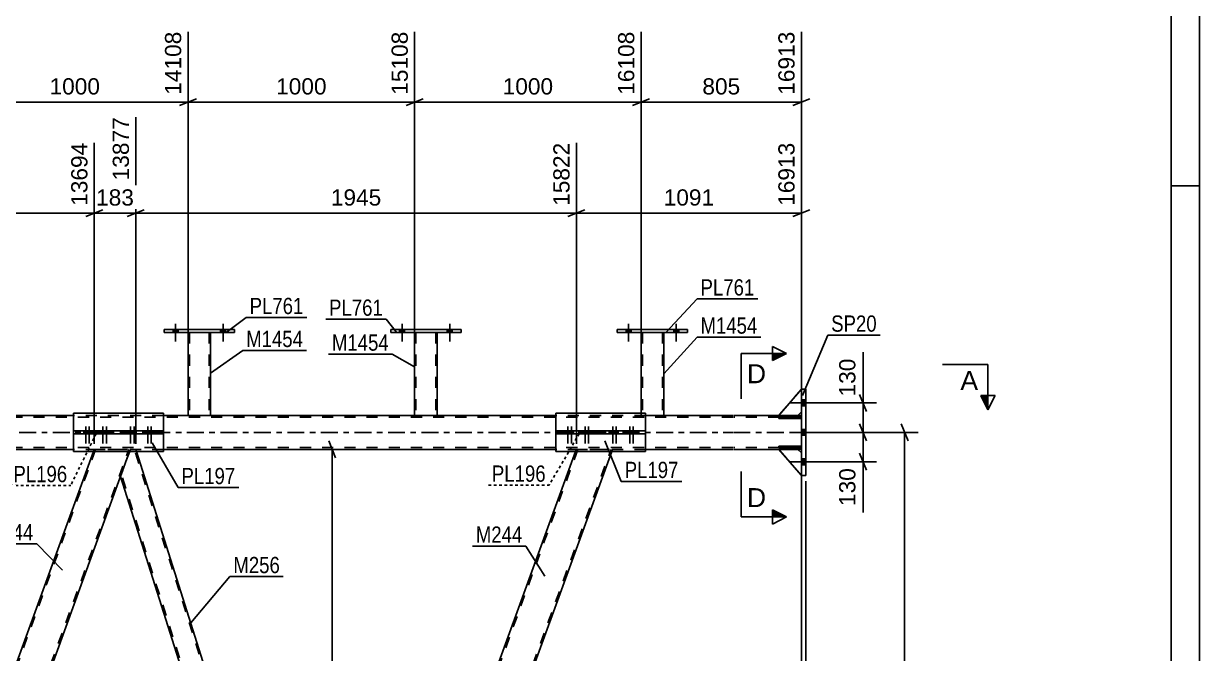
# Model space of a CAD drawing. Header units: millimetres. Extents: x -121 to 720, y -404 to 190.
# Drawn here: x 512.2 to 719.9, y -39 to 72.1 of the extents above; entities that cross this region are included whole.
import ezdxf

# ---------------------------------------------------------------- set-up
doc = ezdxf.new("R2010")
doc.units = ezdxf.units.MM
for name, pattern in [('DXK_LINE_DOT2', [3.9198, 1.9599, -1.9599]), ('DXK_LINE_DOT3', [5.9187, 2.979, -0.9799, 0.9799, -0.9799]), ('DXK_LINE_DOT4', [0.9408, 0.4704, -0.4704])]:
    doc.linetypes.add(name, pattern=pattern)
doc.styles.add('Arial', font='ARIAL.TTF', dxfattribs={"height": 0.2})
doc.styles.add('Arial Narrow', font='ARIALN.TTF', dxfattribs={"height": 0.2})

# ---------------------------------------------------------------- blocks, each defined once
blk = doc.blocks.new('Unknown-318886794-1117')
at = {"color": 5, "linetype": 'Continuous'}
for p, q in [((719.87, -403.51), (719.87, 190.49)), ((714.87, -398.51), (714.87, 185.49)), ((719.87, 43.49), (714.87, 43.49))]:
    blk.add_line(p, q, dxfattribs=at)
blk = doc.blocks.new('Part-318886794-3462 - 3431')
at = {"color": 2, "linetype": 'Continuous'}
for p, q in [((622.05, 3.4), (606.2, 3.4)), ((606.2, 3.4), (606.2, 0.24)), ((622.05, 3.4), (622.05, 0.24)), ((606.2, -3.4), (606.2, -0.24)), ((622.05, -3.4), (622.05, -0.24)), ((622.05, -3.4), (606.2, -3.4))]:
    blk.add_line(p, q, dxfattribs=at)
at = {"color": 7, "linetype": 'DXK_LINE_DOT2'}
for p, q in [((606.2, 0.24), (606.2, -0.24)), ((622.05, 0.24), (622.05, -0.24))]:
    blk.add_line(p, q, dxfattribs=at)
blk = doc.blocks.new('Part-318886794-4047 - 3431')
at = {"color": 2, "linetype": 'Continuous'}
for p, q in [((521.06, 0.24), (521.06, 0.24)), ((521.06, 0.24), (536.92, 0.24)), ((521.06, 0.24), (521.06, -0.24)), ((527.47, -0.24), (527.47, 0.24)), ((530.51, -0.24), (530.51, 0.24)), ((536.92, 0.24), (536.92, 0.24)), ((536.92, -0.24), (536.92, 0.24)), ((536.92, -0.24), (521.06, -0.24))]:
    blk.add_line(p, q, dxfattribs=at)
at = {"color": 7, "linetype": 'DXK_LINE_DOT2'}
for p, q in [((536.92, 0.24), (521.06, 0.24)), ((521.06, 0.24), (521.06, 0.24)), ((536.92, 0.24), (536.92, 0.24)), ((536.92, -0.24), (521.06, -0.24))]:
    blk.add_line(p, q, dxfattribs=at)
blk = doc.blocks.new('Part-318886794-3538 - 3431')
at = {"color": 7, "linetype": 'DXK_LINE_DOT2'}
for p, q in [((637.47, 2.68), (-23.04, 2.68)), ((536.92, 3), (521.06, 3)), ((622.05, 3), (606.2, 3)), ((649.57, 2.68), (637.57, 2.68)), ((648.97, 3), (645.57, 3)), ((649.57, 3), (649.57, -3)), ((637.47, -2.68), (-23.04, -2.68)), ((536.92, -3), (521.06, -3)), ((622.05, -3), (606.2, -3)), ((649.57, -2.68), (637.57, -2.68)), ((648.97, -3), (645.57, -3))]:
    blk.add_line(p, q, dxfattribs=at)
at = {"color": 2, "linetype": 'Continuous'}
for p, q in [((521.06, 3), (451.78, 3)), ((606.2, 3), (536.92, 3)), ((637.47, 3), (622.05, 3)), ((645.57, 3), (637.57, 3)), ((649.57, 3), (648.97, 3)), ((521.06, -3), (451.78, -3)), ((606.2, -3), (536.92, -3)), ((637.47, -3), (622.05, -3)), ((645.57, -3), (637.57, -3)), ((649.57, -3), (648.97, -3))]:
    blk.add_line(p, q, dxfattribs=at)
at = {"color": 7, "linetype": 'DXK_LINE_DOT3'}
for p, q in [((-33.04, 0), (637.47, 0)), ((637.57, 0), (659.57, 0))]:
    blk.add_line(p, q, dxfattribs=at)
blk = doc.blocks.new('Bolt-318886794-3602 - 3431')
at = {"linetype": 'Continuous'}
for points in [[(650.37, 4.68), (650.37, 5.72), (649.57, 5.72), (649.57, 4.68)], [(650.37, 4.68), (650.37, 5.72), (649.57, 5.72), (649.57, 4.68)], [(650.37, 4.68), (650.37, 5.72), (649.57, 5.72), (649.57, 4.68)], [(650.37, -0.52), (650.37, 0.52), (649.57, 0.52), (649.57, -0.52)], [(650.37, -0.52), (650.37, 0.52), (649.57, 0.52), (649.57, -0.52)], [(650.37, -5.72), (650.37, -4.68), (649.57, -4.68), (649.57, -5.72)], [(650.37, -5.72), (650.37, -4.68), (649.57, -4.68), (649.57, -5.72)], [(650.37, -5.72), (650.37, -4.68), (649.57, -4.68), (649.57, -5.72)]]:
    blk.add_hatch(color=1, dxfattribs=at).paths.add_polyline_path(points)
at = {"color": 1, "linetype": 'Continuous'}
for p, q in [((651.77, 5.2), (647.57, 5.2)), ((651.77, 5.2), (647.57, 5.2)), ((651.77, 5.2), (647.57, 5.2)), ((650.37, 5.72), (649.57, 5.72)), ((650.37, 5.72), (649.57, 5.72)), ((650.37, 5.72), (649.57, 5.72)), ((650.37, 4.68), (649.57, 4.68)), ((650.37, 4.68), (649.57, 4.68)), ((650.37, 4.68), (649.57, 4.68)), ((651.77, 0), (647.57, 0)), ((651.77, 0), (647.57, 0)), ((650.37, 0.52), (649.57, 0.52)), ((650.37, 0.52), (649.57, 0.52)), ((650.37, -0.52), (649.57, -0.52)), ((650.37, -0.52), (649.57, -0.52)), ((651.77, -5.2), (647.57, -5.2)), ((651.77, -5.2), (647.57, -5.2)), ((651.77, -5.2), (647.57, -5.2)), ((650.37, -4.68), (649.57, -4.68)), ((650.37, -4.68), (649.57, -4.68)), ((650.37, -4.68), (649.57, -4.68)), ((650.37, -5.72), (649.57, -5.72)), ((650.37, -5.72), (649.57, -5.72)), ((650.37, -5.72), (649.57, -5.72))]:
    blk.add_line(p, q, dxfattribs=at)
blk = doc.blocks.new('Part-318886794-3503 - 3431')
at = {"color": 2, "linetype": 'Continuous'}
for p, q in [((537.07, 17.64), (537.07, 18.12)), ((549.47, 18.12), (537.07, 18.12)), ((549.47, 17.64), (537.07, 17.64)), ((549.47, 17.64), (549.47, 18.12))]:
    blk.add_line(p, q, dxfattribs=at)
blk = doc.blocks.new('Part-318886794-3508 - 3431')
at = {"color": 2, "linetype": 'Continuous'}
for p, q in [((581.28, 17.64), (581.28, 3)), ((585.28, 3), (585.28, 17.64))]:
    blk.add_line(p, q, dxfattribs=at)
at = {"color": 7, "linetype": 'DXK_LINE_DOT2'}
for p, q in [((581.28, 17.64), (581.28, 17.64)), ((581.28, 17.64), (581.28, 17.64)), ((581.28, 17.64), (581.28, 17.64)), ((581.31, 17.64), (581.28, 17.64)), ((581.28, 17.64), (581.31, 17.64)), ((581.42, 17.64), (581.31, 17.64)), ((581.31, 17.64), (581.42, 17.64)), ((581.57, 17.64), (581.42, 17.64)), ((581.42, 17.64), (581.57, 17.64)), ((581.52, 17.64), (581.52, 17.64)), ((581.52, 17.64), (581.52, 3)), ((581.53, 17.64), (581.52, 17.64)), ((581.52, 17.64), (581.53, 17.64)), ((581.59, 17.64), (581.53, 17.64)), ((581.53, 17.64), (581.59, 17.64)), ((584.98, 17.64), (581.57, 17.64)), ((584.98, 17.64), (581.57, 17.64)), ((584.89, 17.64), (581.59, 17.64)), ((581.59, 17.64), (581.66, 17.64)), ((584.97, 17.64), (581.66, 17.64)), ((584.97, 17.64), (584.89, 17.64)), ((585.02, 17.64), (584.97, 17.64)), ((584.97, 17.64), (585.02, 17.64)), ((584.98, 17.64), (585.14, 17.64)), ((585.14, 17.64), (584.98, 17.64)), ((585.04, 17.64), (585.02, 17.64)), ((585.02, 17.64), (585.04, 17.64)), ((585.04, 17.64), (585.04, 17.64)), ((585.04, 17.64), (585.04, 3)), ((585.14, 17.64), (585.24, 17.64)), ((585.24, 17.64), (585.14, 17.64)), ((585.24, 17.64), (585.28, 17.64)), ((585.28, 17.64), (585.24, 17.64)), ((585.28, 17.64), (585.28, 17.64)), ((585.28, 17.64), (585.28, 17.64)), ((585.28, 17.64), (585.28, 17.64)), ((581.28, 3), (581.28, 3)), ((581.28, 3), (581.28, 3)), ((581.31, 3), (581.28, 3)), ((581.28, 3), (581.31, 3)), ((581.42, 3), (581.31, 3)), ((581.31, 3), (581.42, 3)), ((581.57, 3), (581.42, 3)), ((581.42, 3), (581.57, 3)), ((581.53, 3), (581.52, 3)), ((581.52, 3), (581.53, 3)), ((581.59, 3), (581.53, 3)), ((581.53, 3), (581.59, 3)), ((584.98, 3), (581.57, 3)), ((584.98, 3), (581.57, 3)), ((584.89, 3), (581.59, 3)), ((581.59, 3), (581.66, 3)), ((584.97, 3), (581.66, 3)), ((584.97, 3), (584.89, 3)), ((585.02, 3), (584.97, 3)), ((584.97, 3), (585.02, 3)), ((584.98, 3), (585.14, 3)), ((585.14, 3), (584.98, 3)), ((585.04, 3), (585.02, 3)), ((585.02, 3), (585.04, 3)), ((585.14, 3), (585.24, 3)), ((585.24, 3), (585.14, 3)), ((585.24, 3), (585.28, 3)), ((585.28, 3), (585.24, 3)), ((585.28, 3), (585.28, 3)), ((585.28, 3), (585.28, 3)), ((585.28, 3), (585.28, 3))]:
    blk.add_line(p, q, dxfattribs=at)
blk = doc.blocks.new('Part-318886794-3513 - 3431')
at = {"color": 2, "linetype": 'Continuous'}
for p, q in [((577.08, 17.64), (577.08, 18.12)), ((589.48, 18.12), (577.08, 18.12)), ((589.48, 17.64), (577.08, 17.64)), ((589.48, 17.64), (589.48, 18.12))]:
    blk.add_line(p, q, dxfattribs=at)
blk = doc.blocks.new('Part-318886794-3518 - 3431')
at = {"color": 2, "linetype": 'Continuous'}
for p, q in [((621.27, 17.64), (621.27, 3.4)), ((625.27, 3), (625.27, 17.64))]:
    blk.add_line(p, q, dxfattribs=at)
at = {"color": 7, "linetype": 'DXK_LINE_DOT2'}
for p, q in [((621.27, 17.64), (621.27, 17.64)), ((621.27, 17.64), (621.27, 17.64)), ((621.27, 17.64), (621.27, 17.64)), ((621.31, 17.64), (621.27, 17.64)), ((621.27, 17.64), (621.31, 17.64)), ((621.41, 17.64), (621.31, 17.64)), ((621.31, 17.64), (621.41, 17.64)), ((621.57, 17.64), (621.41, 17.64)), ((621.41, 17.64), (621.57, 17.64)), ((621.51, 17.64), (621.51, 17.64)), ((621.51, 17.64), (621.51, 3)), ((621.53, 17.64), (621.51, 17.64)), ((621.51, 17.64), (621.53, 17.64)), ((621.58, 17.64), (621.53, 17.64)), ((621.53, 17.64), (621.58, 17.64)), ((624.98, 17.64), (621.57, 17.64)), ((624.98, 17.64), (621.57, 17.64)), ((624.88, 17.64), (621.58, 17.64)), ((621.58, 17.64), (621.66, 17.64)), ((624.96, 17.64), (621.66, 17.64)), ((624.96, 17.64), (624.88, 17.64)), ((625.01, 17.64), (624.96, 17.64)), ((624.96, 17.64), (625.01, 17.64)), ((624.98, 17.64), (625.13, 17.64)), ((625.13, 17.64), (624.98, 17.64)), ((625.03, 17.64), (625.01, 17.64)), ((625.01, 17.64), (625.03, 17.64)), ((625.03, 17.64), (625.03, 17.64)), ((625.03, 17.64), (625.03, 3)), ((625.13, 17.64), (625.24, 17.64)), ((625.24, 17.64), (625.13, 17.64)), ((625.24, 17.64), (625.27, 17.64)), ((625.27, 17.64), (625.24, 17.64)), ((625.27, 17.64), (625.27, 17.64)), ((625.27, 17.64), (625.27, 17.64)), ((625.27, 17.64), (625.27, 17.64)), ((621.27, 3.4), (621.27, 3)), ((621.31, 3), (621.27, 3)), ((621.27, 3), (621.31, 3)), ((621.41, 3), (621.31, 3)), ((621.31, 3), (621.41, 3)), ((621.57, 3), (621.41, 3)), ((621.41, 3), (621.57, 3)), ((621.53, 3), (621.51, 3)), ((621.51, 3), (621.53, 3)), ((621.58, 3), (621.53, 3)), ((621.53, 3), (621.58, 3)), ((624.98, 3), (621.57, 3)), ((624.98, 3), (621.57, 3)), ((624.88, 3), (621.58, 3)), ((621.58, 3), (621.66, 3)), ((624.96, 3), (621.66, 3)), ((624.96, 3), (624.88, 3)), ((625.01, 3), (624.96, 3)), ((624.96, 3), (625.01, 3)), ((624.98, 3), (625.13, 3)), ((625.13, 3), (624.98, 3)), ((625.03, 3), (625.01, 3)), ((625.01, 3), (625.03, 3)), ((625.13, 3), (625.24, 3)), ((625.24, 3), (625.13, 3)), ((625.24, 3), (625.27, 3)), ((625.27, 3), (625.24, 3)), ((625.27, 3), (625.27, 3)), ((625.27, 3), (625.27, 3)), ((625.27, 3), (625.27, 3))]:
    blk.add_line(p, q, dxfattribs=at)
blk = doc.blocks.new('Part-318886794-3523 - 3431')
at = {"color": 2, "linetype": 'Continuous'}
for p, q in [((617.07, 17.64), (617.07, 18.12)), ((629.47, 18.12), (617.07, 18.12)), ((629.47, 17.64), (617.07, 17.64)), ((629.47, 17.64), (629.47, 18.12))]:
    blk.add_line(p, q, dxfattribs=at)
blk = doc.blocks.new('Bolt-318886794-3660 - 3431')
at = {"linetype": 'Continuous'}
for points in [[(618.63, 17.64), (619.51, 17.64), (619.51, 18.12), (618.63, 18.12)], [(627.03, 17.64), (627.91, 17.64), (627.91, 18.12), (627.03, 18.12)]]:
    blk.add_hatch(color=1, dxfattribs=at).paths.add_polyline_path(points)
at = {"color": 1, "linetype": 'Continuous'}
for p, q in [((619.07, 19.12), (619.07, 16)), ((627.47, 19.12), (627.47, 16)), ((618.63, 18.12), (618.63, 17.64)), ((619.51, 18.12), (619.51, 17.64)), ((627.03, 18.12), (627.03, 17.64)), ((627.91, 18.12), (627.91, 17.64))]:
    blk.add_line(p, q, dxfattribs=at)
blk = doc.blocks.new('Part-318886794-4095 - 3431')
at = {"color": 2, "linetype": 'Continuous'}
for p, q in [((645.57, 2.76), (649.57, 2.76)), ((645.57, 2.44), (645.57, 2.76)), ((649.57, 2.44), (645.57, 2.44)), ((649.57, 2.76), (649.57, 2.44))]:
    blk.add_line(p, q, dxfattribs=at)
at = {"color": 7, "linetype": 'DXK_LINE_DOT2'}
blk.add_line((648.97, 2.44), (648.97, 2.76), dxfattribs=at)
blk = doc.blocks.new('Bolt-318886794-4037 - 3431')
at = {"linetype": 'Continuous'}
for points in [[(523.59, 0.24), (522.87, 0.24), (522.87, -0.24), (523.59, -0.24)], [(524.19, 0.24), (523.47, 0.24), (523.47, -0.24), (524.19, -0.24)], [(526.6, 0.24), (525.88, 0.24), (525.88, -0.24), (526.6, -0.24)], [(527.21, 0.24), (526.49, 0.24), (526.49, -0.24), (527.21, -0.24)]]:
    blk.add_hatch(color=1, dxfattribs=at).paths.add_polyline_path(points)
at = {"color": 1, "linetype": 'Continuous'}
for p, q in [((522.87, 0.24), (522.87, -0.24)), ((523.23, 1.04), (523.23, -1.96)), ((523.47, 0.24), (523.47, -0.24)), ((523.59, 0.24), (523.59, -0.24)), ((523.83, 1.04), (523.83, -1.96)), ((524.19, 0.24), (524.19, -0.24)), ((525.88, 0.24), (525.88, -0.24)), ((526.24, 1.04), (526.24, -1.96)), ((526.49, 0.24), (526.49, -0.24)), ((526.6, 0.24), (526.6, -0.24)), ((526.85, 1.04), (526.85, -1.96)), ((527.21, 0.24), (527.21, -0.24))]:
    blk.add_line(p, q, dxfattribs=at)
blk = doc.blocks.new('Bolt-318886794-3716 - 3431')
at = {"linetype": 'Continuous'}
for points in [[(578.64, 17.64), (579.52, 17.64), (579.52, 18.12), (578.64, 18.12)], [(587.04, 17.64), (587.92, 17.64), (587.92, 18.12), (587.04, 18.12)]]:
    blk.add_hatch(color=1, dxfattribs=at).paths.add_polyline_path(points)
at = {"color": 1, "linetype": 'Continuous'}
for p, q in [((579.08, 19.12), (579.08, 16)), ((587.48, 19.12), (587.48, 16)), ((578.64, 18.12), (578.64, 17.64)), ((579.52, 18.12), (579.52, 17.64)), ((587.04, 18.12), (587.04, 17.64)), ((587.92, 18.12), (587.92, 17.64))]:
    blk.add_line(p, q, dxfattribs=at)
blk = doc.blocks.new('Bolt-318886794-3717 - 3431')
at = {"linetype": 'Continuous'}
for points in [[(578.64, 17.64), (579.52, 17.64), (579.52, 18.12), (578.64, 18.12)], [(587.04, 17.64), (587.92, 17.64), (587.92, 18.12), (587.04, 18.12)]]:
    blk.add_hatch(color=1, dxfattribs=at).paths.add_polyline_path(points)
at = {"color": 1, "linetype": 'Continuous'}
for p, q in [((579.08, 19.12), (579.08, 16)), ((587.48, 19.12), (587.48, 16)), ((578.64, 18.12), (578.64, 17.64)), ((579.52, 18.12), (579.52, 17.64)), ((587.04, 18.12), (587.04, 17.64)), ((587.92, 18.12), (587.92, 17.64))]:
    blk.add_line(p, q, dxfattribs=at)
blk = doc.blocks.new('Bolt-318886794-3718 - 3431')
at = {"linetype": 'Continuous'}
for points in [[(538.63, 17.64), (539.51, 17.64), (539.51, 18.12), (538.63, 18.12)], [(547.03, 17.64), (547.91, 17.64), (547.91, 18.12), (547.03, 18.12)]]:
    blk.add_hatch(color=1, dxfattribs=at).paths.add_polyline_path(points)
at = {"color": 1, "linetype": 'Continuous'}
for p, q in [((539.07, 19.12), (539.07, 16)), ((547.47, 19.12), (547.47, 16)), ((538.63, 18.12), (538.63, 17.64)), ((539.51, 18.12), (539.51, 17.64)), ((547.03, 18.12), (547.03, 17.64)), ((547.91, 18.12), (547.91, 17.64))]:
    blk.add_line(p, q, dxfattribs=at)
blk = doc.blocks.new('Bolt-318886794-3719 - 3431')
at = {"linetype": 'Continuous'}
for points in [[(538.63, 17.64), (539.51, 17.64), (539.51, 18.12), (538.63, 18.12)], [(547.03, 17.64), (547.91, 17.64), (547.91, 18.12), (547.03, 18.12)]]:
    blk.add_hatch(color=1, dxfattribs=at).paths.add_polyline_path(points)
at = {"color": 1, "linetype": 'Continuous'}
for p, q in [((539.07, 19.12), (539.07, 16)), ((547.47, 19.12), (547.47, 16)), ((538.63, 18.12), (538.63, 17.64)), ((539.51, 18.12), (539.51, 17.64)), ((547.03, 18.12), (547.03, 17.64)), ((547.91, 18.12), (547.91, 17.64))]:
    blk.add_line(p, q, dxfattribs=at)
blk = doc.blocks.new('Part-318886794-3734 - 3431')
at = {"color": 2, "linetype": 'Continuous'}
for p, q in [((541.27, 17.64), (541.27, 3)), ((545.27, 3), (545.27, 17.64))]:
    blk.add_line(p, q, dxfattribs=at)
at = {"color": 7, "linetype": 'DXK_LINE_DOT2'}
for p, q in [((541.27, 17.64), (541.27, 17.64)), ((541.27, 17.64), (541.27, 17.64)), ((541.27, 17.64), (541.27, 17.64)), ((541.31, 17.64), (541.27, 17.64)), ((541.27, 17.64), (541.31, 17.64)), ((541.41, 17.64), (541.31, 17.64)), ((541.31, 17.64), (541.41, 17.64)), ((541.53, 17.64), (541.41, 17.64)), ((541.41, 17.64), (541.57, 17.64)), ((541.51, 17.64), (541.51, 17.64)), ((541.51, 17.64), (541.51, 3)), ((541.53, 17.64), (541.51, 17.64)), ((541.51, 17.64), (541.53, 17.64)), ((544.98, 17.64), (541.53, 17.64)), ((541.58, 17.64), (541.53, 17.64)), ((541.53, 17.64), (541.58, 17.64)), ((544.98, 17.64), (541.57, 17.64)), ((544.88, 17.64), (541.58, 17.64)), ((541.58, 17.64), (541.66, 17.64)), ((544.96, 17.64), (541.66, 17.64)), ((544.96, 17.64), (544.88, 17.64)), ((545.01, 17.64), (544.96, 17.64)), ((544.96, 17.64), (545.01, 17.64)), ((544.98, 17.64), (545.13, 17.64)), ((545.13, 17.64), (544.98, 17.64)), ((545.03, 17.64), (545.01, 17.64)), ((545.01, 17.64), (545.03, 17.64)), ((545.03, 17.64), (545.03, 17.64)), ((545.03, 17.64), (545.03, 3)), ((545.13, 17.64), (545.23, 17.64)), ((545.23, 17.64), (545.13, 17.64)), ((545.23, 17.64), (545.27, 17.64)), ((545.27, 17.64), (545.23, 17.64)), ((545.27, 17.64), (545.27, 17.64)), ((545.27, 17.64), (545.27, 17.64)), ((545.27, 17.64), (545.27, 17.64)), ((541.27, 3), (541.27, 3)), ((541.27, 3), (541.27, 3)), ((541.31, 3), (541.27, 3)), ((541.27, 3), (541.31, 3)), ((541.41, 3), (541.31, 3)), ((541.31, 3), (541.41, 3)), ((541.57, 3), (541.41, 3)), ((541.41, 3), (541.57, 3)), ((541.53, 3), (541.51, 3)), ((541.51, 3), (541.53, 3)), ((541.58, 3), (541.53, 3)), ((541.53, 3), (541.58, 3)), ((544.98, 3), (541.57, 3)), ((544.98, 3), (541.57, 3)), ((544.88, 3), (541.58, 3)), ((541.58, 3), (541.66, 3)), ((544.96, 3), (541.66, 3)), ((544.96, 3), (544.88, 3)), ((545.01, 3), (544.96, 3)), ((544.96, 3), (545.01, 3)), ((544.98, 3), (545.13, 3)), ((545.13, 3), (544.98, 3)), ((545.03, 3), (545.01, 3)), ((545.01, 3), (545.03, 3)), ((545.13, 3), (545.23, 3)), ((545.23, 3), (545.13, 3)), ((545.23, 3), (545.27, 3)), ((545.27, 3), (545.23, 3)), ((545.27, 3), (545.27, 3)), ((545.27, 3), (545.27, 3)), ((545.27, 3), (545.27, 3))]:
    blk.add_line(p, q, dxfattribs=at)
blk = doc.blocks.new('Part-318886794-3811 - 3431')
at = {"color": 2, "linetype": 'Continuous'}
for p, q in [((524.56, -3.4), (481.54, -121.6)), ((530.95, -3.4), (487.92, -121.6))]:
    blk.add_line(p, q, dxfattribs=at)
at = {"color": 7, "linetype": 'DXK_LINE_DOT2'}
for p, q in [((524.96, -3), (481.65, -122)), ((487.52, -122), (530.84, -3)), ((524.56, -3.4), (524.71, -3)), ((524.71, -3), (531.09, -3)), ((531.09, -3), (530.95, -3.4))]:
    blk.add_line(p, q, dxfattribs=at)
blk = doc.blocks.new('Part-318886794-3816 - 3431')
at = {"color": 2, "linetype": 'Continuous'}
for p, q in [((609.69, -3.4), (566.67, -121.6)), ((616.08, -3.4), (573.06, -121.6))]:
    blk.add_line(p, q, dxfattribs=at)
at = {"color": 7, "linetype": 'DXK_LINE_DOT2'}
for p, q in [((610.1, -3), (566.78, -122)), ((572.66, -122), (615.97, -3)), ((609.69, -3.4), (609.84, -3)), ((609.84, -3), (616.22, -3)), ((616.22, -3), (616.08, -3.4))]:
    blk.add_line(p, q, dxfattribs=at)
blk = doc.blocks.new('Part-318886794-3821 - 3431')
at = {"color": 7, "linetype": 'DXK_LINE_DOT2'}
for p, q in [((531.09, -3), (529.36, -7.77)), ((532.04, -3), (531.09, -3)), ((568.13, -117.6), (531.79, -3)), ((532.17, -3.4), (532.04, -3)), ((565.83, -122), (529.49, -7.4))]:
    blk.add_line(p, q, dxfattribs=at)
at = {"color": 2, "linetype": 'Continuous'}
for p, q in [((568.26, -117.23), (532.17, -3.4)), ((565.45, -121.6), (529.36, -7.77))]:
    blk.add_line(p, q, dxfattribs=at)
blk = doc.blocks.new('Part-318886794-3831 - 3431')
at = {"color": 2, "linetype": 'Continuous'}
for p, q in [((649.57, -7.6), (649.57, 7.6)), ((650.37, 7.6), (649.57, 7.6)), ((650.37, -7.6), (650.37, 7.6)), ((650.37, -7.6), (649.57, -7.6))]:
    blk.add_line(p, q, dxfattribs=at)
blk = doc.blocks.new('Bolt-318886794-3870 - 3431')
at = {"linetype": 'Continuous'}
for points in [[(618.63, 17.64), (619.51, 17.64), (619.51, 18.12), (618.63, 18.12)], [(627.03, 17.64), (627.91, 17.64), (627.91, 18.12), (627.03, 18.12)]]:
    blk.add_hatch(color=1, dxfattribs=at).paths.add_polyline_path(points)
at = {"color": 1, "linetype": 'Continuous'}
for p, q in [((619.07, 19.12), (619.07, 16)), ((627.47, 19.12), (627.47, 16)), ((618.63, 18.12), (618.63, 17.64)), ((619.51, 18.12), (619.51, 17.64)), ((627.03, 18.12), (627.03, 17.64)), ((627.91, 18.12), (627.91, 17.64))]:
    blk.add_line(p, q, dxfattribs=at)
blk = doc.blocks.new('Part-318886794-4147 - 3431')
at = {"color": 2, "linetype": 'Continuous'}
for p, q in [((649.57, 7.6), (645.57, 3)), ((645.57, 3), (648.97, 3)), ((648.97, 3), (649.57, 3.6))]:
    blk.add_line(p, q, dxfattribs=at)
at = {"color": 7, "linetype": 'DXK_LINE_DOT2'}
blk.add_line((649.57, 7.6), (649.57, 3.6), dxfattribs=at)
blk = doc.blocks.new('Bolt-318886794-3947 - 3431')
at = {"linetype": 'Continuous'}
for points in [[(608.72, 0.24), (608, 0.24), (608, -0.24), (608.72, -0.24)], [(609.32, 0.24), (608.6, 0.24), (608.6, -0.24), (609.32, -0.24)], [(611.74, 0.24), (611.02, 0.24), (611.02, -0.24), (611.74, -0.24)], [(612.34, 0.24), (611.62, 0.24), (611.62, -0.24), (612.34, -0.24)]]:
    blk.add_hatch(color=1, dxfattribs=at).paths.add_polyline_path(points)
at = {"color": 1, "linetype": 'Continuous'}
for p, q in [((608, 0.24), (608, -0.24)), ((608.36, 1.04), (608.36, -1.96)), ((608.6, 0.24), (608.6, -0.24)), ((608.72, 0.24), (608.72, -0.24)), ((608.96, 1.04), (608.96, -1.96)), ((609.32, 0.24), (609.32, -0.24)), ((611.02, 0.24), (611.02, -0.24)), ((611.38, 1.04), (611.38, -1.96)), ((611.62, 0.24), (611.62, -0.24)), ((611.74, 0.24), (611.74, -0.24)), ((611.98, 1.04), (611.98, -1.96)), ((612.34, 0.24), (612.34, -0.24))]:
    blk.add_line(p, q, dxfattribs=at)
blk = doc.blocks.new('Bolt-318886794-3948 - 3431')
at = {"linetype": 'Continuous'}
for points in [[(616.63, 0.24), (615.91, 0.24), (615.91, -0.24), (616.63, -0.24)], [(617.23, 0.24), (616.51, 0.24), (616.51, -0.24), (617.23, -0.24)], [(619.65, 0.24), (618.93, 0.24), (618.93, -0.24), (619.65, -0.24)], [(620.25, 0.24), (619.53, 0.24), (619.53, -0.24), (620.25, -0.24)]]:
    blk.add_hatch(color=1, dxfattribs=at).paths.add_polyline_path(points)
at = {"color": 1, "linetype": 'Continuous'}
for p, q in [((615.91, 0.24), (615.91, -0.24)), ((616.27, 1.04), (616.27, -1.96)), ((616.51, 0.24), (616.51, -0.24)), ((616.63, 0.24), (616.63, -0.24)), ((616.87, 1.04), (616.87, -1.96)), ((617.23, 0.24), (617.23, -0.24)), ((618.93, 0.24), (618.93, -0.24)), ((619.29, 1.04), (619.29, -1.96)), ((619.53, 0.24), (619.53, -0.24)), ((619.65, 0.24), (619.65, -0.24)), ((619.89, 1.04), (619.89, -1.96)), ((620.25, 0.24), (620.25, -0.24))]:
    blk.add_line(p, q, dxfattribs=at)
blk = doc.blocks.new('Bolt-318886794-4036 - 3431')
at = {"linetype": 'Continuous'}
for points in [[(531.5, 0.24), (530.78, 0.24), (530.78, -0.24), (531.5, -0.24)], [(532.1, 0.24), (531.38, 0.24), (531.38, -0.24), (532.1, -0.24)], [(534.51, 0.24), (533.79, 0.24), (533.79, -0.24), (534.51, -0.24)], [(535.11, 0.24), (534.39, 0.24), (534.39, -0.24), (535.11, -0.24)]]:
    blk.add_hatch(color=1, dxfattribs=at).paths.add_polyline_path(points)
at = {"color": 1, "linetype": 'Continuous'}
for p, q in [((530.78, 0.24), (530.78, -0.24)), ((531.14, 1.04), (531.14, -1.96)), ((531.38, 0.24), (531.38, -0.24)), ((531.5, 0.24), (531.5, -0.24)), ((531.74, 1.04), (531.74, -1.96)), ((532.1, 0.24), (532.1, -0.24)), ((533.79, 0.24), (533.79, -0.24)), ((534.15, 1.04), (534.15, -1.96)), ((534.39, 0.24), (534.39, -0.24)), ((534.51, 0.24), (534.51, -0.24)), ((534.75, 1.04), (534.75, -1.96)), ((535.11, 0.24), (535.11, -0.24))]:
    blk.add_line(p, q, dxfattribs=at)
blk = doc.blocks.new('Part-318886794-4042 - 3431')
at = {"color": 2, "linetype": 'Continuous'}
for p, q in [((536.92, 3.4), (521.06, 3.4)), ((521.06, 3.4), (521.06, 0.24)), ((536.92, 3.4), (536.92, 0.24)), ((521.06, -3.4), (521.06, -0.24)), ((536.92, -3.4), (536.92, -0.24)), ((536.92, -3.4), (521.06, -3.4))]:
    blk.add_line(p, q, dxfattribs=at)
at = {"color": 7, "linetype": 'DXK_LINE_DOT2'}
for p, q in [((521.06, 0.24), (521.06, -0.24)), ((536.92, 0.24), (536.92, -0.24))]:
    blk.add_line(p, q, dxfattribs=at)
blk = doc.blocks.new('Part-318886794-4062 - 3431')
at = {"color": 2, "linetype": 'Continuous'}
for p, q in [((606.2, 0.24), (606.2, 0.24)), ((606.2, 0.24), (622.05, 0.24)), ((606.2, 0.24), (606.2, -0.24)), ((612.61, -0.24), (612.61, 0.24)), ((615.64, -0.24), (615.64, 0.24)), ((622.05, 0.24), (622.05, 0.24)), ((622.05, -0.24), (622.05, 0.24)), ((622.05, -0.24), (606.2, -0.24))]:
    blk.add_line(p, q, dxfattribs=at)
at = {"color": 7, "linetype": 'DXK_LINE_DOT2'}
for p, q in [((622.05, 0.24), (606.2, 0.24)), ((606.2, 0.24), (606.2, 0.24)), ((622.05, 0.24), (622.05, 0.24)), ((622.05, -0.24), (606.2, -0.24))]:
    blk.add_line(p, q, dxfattribs=at)
blk = doc.blocks.new('Part-318886794-4092 - 3431')
at = {"color": 7, "linetype": 'DXK_LINE_DOT2'}
for p, q in [((649.57, -2.44), (645.57, -2.44)), ((645.57, -2.44), (645.57, -2.76)), ((645.57, -2.76), (649.57, -2.76)), ((648.97, -2.76), (648.97, -2.44)), ((649.57, -2.76), (649.57, -2.44))]:
    blk.add_line(p, q, dxfattribs=at)
blk = doc.blocks.new('Part-318886794-4093 - 3431')
at = {"color": 7, "linetype": 'DXK_LINE_DOT2'}
for p, q in [((649.57, 2.76), (645.57, 2.76)), ((645.57, 2.76), (645.57, 2.44)), ((645.57, 2.44), (649.57, 2.44)), ((648.97, 2.76), (648.97, 2.44)), ((649.57, 2.44), (649.57, 2.76))]:
    blk.add_line(p, q, dxfattribs=at)
blk = doc.blocks.new('Part-318886794-4094 - 3431')
at = {"color": 2, "linetype": 'Continuous'}
for p, q in [((645.57, -2.44), (649.57, -2.44)), ((645.57, -2.76), (645.57, -2.44)), ((649.57, -2.76), (645.57, -2.76)), ((649.57, -2.44), (649.57, -2.76))]:
    blk.add_line(p, q, dxfattribs=at)
at = {"color": 7, "linetype": 'DXK_LINE_DOT2'}
blk.add_line((648.97, -2.76), (648.97, -2.44), dxfattribs=at)
blk = doc.blocks.new('Part-318886794-4144 - 3431')
at = {"color": 7, "linetype": 'DXK_LINE_DOT2'}
for p, q in [((645.57, -3), (648.97, -3)), ((649.57, -7.6), (645.57, -3)), ((648.97, -3), (649.57, -3.6)), ((649.57, -3.6), (649.57, -7.6))]:
    blk.add_line(p, q, dxfattribs=at)
blk = doc.blocks.new('Part-318886794-4145 - 3431')
at = {"color": 2, "linetype": 'Continuous'}
for p, q in [((645.57, -3), (648.97, -3)), ((649.57, -7.6), (645.57, -3)), ((648.97, -3), (649.57, -3.6))]:
    blk.add_line(p, q, dxfattribs=at)
at = {"color": 7, "linetype": 'DXK_LINE_DOT2'}
blk.add_line((649.57, -7.6), (649.57, -3.6), dxfattribs=at)
blk = doc.blocks.new('Part-318886794-4146 - 3431')
at = {"color": 7, "linetype": 'DXK_LINE_DOT2'}
for p, q in [((649.57, 7.6), (645.57, 3)), ((649.57, 3.6), (649.57, 7.6)), ((645.57, 3), (648.97, 3)), ((648.97, 3), (649.57, 3.6))]:
    blk.add_line(p, q, dxfattribs=at)
blk = doc.blocks.new('StraightDimension-318886794-4898 - 3431')
at = {"color": 7, "linetype": 'Continuous'}
for p, q in [((651.37, 0), (662.86, 0)), ((659.86, 1.5), (661.06, -1.5)), ((660.46, -5.2), (660.46, 0)), ((661.06, -6.7), (659.86, -3.7)), ((651.37, -5.2), (662.86, -5.2))]:
    blk.add_line(p, q, dxfattribs=at)
at = {"color": 0}
blk.add_wipeout([(659.71, -5.73), (655.51, -5.73), (655.51, -13.6), (659.71, -13.6)], dxfattribs=at)
at = {"color": 7, "linetype": 'Continuous'}
blk.add_line((660.46, -5.2), (660.46, -14.12), dxfattribs=at)
blk.add_line((660.46, -5.2), (660.46, -14.12), dxfattribs=at)
at = {"color": 3, "style": 'Arial'}
blk.add_text('130', height=2.865, rotation=90.0002, dxfattribs=at).set_placement((659.11, -13))
blk = doc.blocks.new('StraightDimension-318886794-4830 - 3431')
at = {"color": 7, "linetype": 'Continuous'}
for p, q in [((567.34, -4.5), (566.14, -1.5)), ((599.03, -3), (563.89, -3)), ((566.74, -122), (566.74, -3))]:
    blk.add_line(p, q, dxfattribs=at)
blk = doc.blocks.new('StraightDimension-318886794-4890 - 3431')
at = {"color": 7, "linetype": 'Continuous'}
for p, q in [((659.86, 6.7), (661.06, 3.7)), ((651.37, 5.2), (662.86, 5.2)), ((660.46, 0), (660.46, 5.2)), ((651.37, 0), (662.86, 0)), ((661.06, -1.5), (659.86, 1.5))]:
    blk.add_line(p, q, dxfattribs=at)
at = {"color": 0}
blk.add_wipeout([(659.71, 13.6), (655.51, 13.6), (655.51, 5.72), (659.71, 5.72)], dxfattribs=at)
at = {"color": 7, "linetype": 'Continuous'}
blk.add_line((660.46, 5.2), (660.46, 14.12), dxfattribs=at)
blk.add_line((660.46, 5.2), (660.46, 14.12), dxfattribs=at)
at = {"color": 3, "style": 'Arial'}
blk.add_text('130', height=2.865, rotation=90.0002, dxfattribs=at).set_placement((659.11, 6.33))
blk = doc.blocks.new('StraightDimension-318886794-5264 - 3431')
at = {"color": 7, "linetype": 'Continuous'}
for p, q in [((609.84, -2), (609.84, 51.08)), ((649.57, 4), (649.57, 51.08)), ((611.34, 39.26), (608.34, 38.06)), ((609.84, 38.66), (649.57, 38.66)), ((648.07, 38.06), (651.07, 39.26))]:
    blk.add_line(p, q, dxfattribs=at)
at = {"color": 0, "linetype": 'Continuous'}
blk.add_wipeout([(648.97, 51.68), (644.77, 51.68), (644.77, 39.36), (648.97, 39.36)], dxfattribs=at)
at = {"color": 0}
blk.add_wipeout([(634.75, 39.41), (634.75, 43.61), (624.66, 43.61), (624.66, 39.41)], dxfattribs=at)
at = {"color": 3, "linetype": 'Continuous', "style": 'Arial'}
blk.add_text('16913', height=2.865, rotation=90.0002, dxfattribs=at).set_placement((648.37, 39.96))
at = {"color": 3, "style": 'Arial'}
blk.add_text('1091', height=2.865, dxfattribs=at).set_placement((625.26, 40.01))
blk = doc.blocks.new('StraightDimension-318886794-5245 - 3431')
at = {"color": 7, "linetype": 'Continuous'}
for p, q in [((532.04, -2), (532.04, 55.58)), ((609.84, -2), (609.84, 51.08)), ((533.54, 39.26), (530.54, 38.06)), ((532.04, 38.66), (609.84, 38.66)), ((608.34, 38.06), (611.34, 39.26))]:
    blk.add_line(p, q, dxfattribs=at)
at = {"color": 0, "linetype": 'Continuous'}
blk.add_wipeout([(609.24, 51.68), (605.04, 51.68), (605.04, 39.36), (609.24, 39.36)], dxfattribs=at)
at = {"color": 0}
blk.add_wipeout([(575.99, 39.41), (575.99, 43.61), (565.89, 43.61), (565.89, 39.41)], dxfattribs=at)
at = {"color": 3, "linetype": 'Continuous', "style": 'Arial'}
blk.add_text('15822', height=2.865, rotation=90.0002, dxfattribs=at).set_placement((608.64, 39.96))
at = {"color": 3, "style": 'Arial'}
blk.add_text('1945', height=2.865, dxfattribs=at).set_placement((566.49, 40.01))
blk = doc.blocks.new('StraightDimension-318886794-4376 - 3431')
at = {"color": 7, "linetype": 'Continuous'}
for p, q in [((581.28, 16.33), (581.28, 70.68)), ((621.27, 16.33), (621.27, 70.68)), ((582.78, 58.86), (579.78, 57.66)), ((581.28, 58.26), (621.27, 58.26)), ((619.77, 57.66), (622.77, 58.86))]:
    blk.add_line(p, q, dxfattribs=at)
at = {"color": 0, "linetype": 'Continuous'}
blk.add_wipeout([(620.67, 71.28), (616.47, 71.28), (616.47, 58.96), (620.67, 58.96)], dxfattribs=at)
at = {"color": 0}
blk.add_wipeout([(606.32, 59.01), (606.32, 63.21), (596.23, 63.21), (596.23, 59.01)], dxfattribs=at)
at = {"color": 3, "linetype": 'Continuous', "style": 'Arial'}
blk.add_text('16108', height=2.865, rotation=90.0002, dxfattribs=at).set_placement((620.07, 59.56))
at = {"color": 3, "style": 'Arial'}
blk.add_text('1000', height=2.865, dxfattribs=at).set_placement((596.83, 59.61))
blk = doc.blocks.new('StraightDimension-318886794-5226 - 3431')
at = {"color": 7, "linetype": 'Continuous'}
for p, q in [((532.04, -2), (532.04, 55.58)), ((524.71, -2), (524.71, 51.08)), ((523.21, 38.06), (526.21, 39.26)), ((524.71, 38.66), (532.04, 38.66)), ((533.54, 39.26), (530.54, 38.06))]:
    blk.add_line(p, q, dxfattribs=at)
at = {"color": 0}
blk.add_wipeout([(532.31, 39.41), (532.31, 43.61), (524.44, 43.61), (524.44, 39.41)], dxfattribs=at)
at = {"color": 0, "linetype": 'Continuous'}
blk.add_wipeout([(531.44, 56.18), (527.24, 56.18), (527.24, 43.86), (531.44, 43.86)], dxfattribs=at)
at = {"color": 3, "linetype": 'Continuous', "style": 'Arial'}
blk.add_text('13877', height=2.865, rotation=90.0002, dxfattribs=at).set_placement((530.84, 44.46))
at = {"color": 3, "style": 'Arial'}
blk.add_text('183', height=2.865, dxfattribs=at).set_placement((525.04, 40.01))
blk = doc.blocks.new('StraightDimension-318886794-4356 - 3431')
at = {"color": 7, "linetype": 'Continuous'}
for p, q in [((501.27, 15.44), (501.27, 70.68)), ((541.27, 16.33), (541.27, 70.68)), ((502.77, 58.86), (499.77, 57.66)), ((501.27, 58.26), (541.27, 58.26)), ((539.77, 57.66), (542.77, 58.86))]:
    blk.add_line(p, q, dxfattribs=at)
at = {"color": 0, "linetype": 'Continuous'}
blk.add_wipeout([(540.67, 71.28), (536.47, 71.28), (536.47, 58.96), (540.67, 58.96)], dxfattribs=at)
at = {"color": 0}
blk.add_wipeout([(526.32, 59.01), (526.32, 63.21), (516.22, 63.21), (516.22, 59.01)], dxfattribs=at)
at = {"color": 3, "linetype": 'Continuous', "style": 'Arial'}
blk.add_text('14108', height=2.865, rotation=90.0002, dxfattribs=at).set_placement((540.07, 59.56))
at = {"color": 3, "style": 'Arial'}
blk.add_text('1000', height=2.865, dxfattribs=at).set_placement((516.82, 59.61))
blk = doc.blocks.new('StraightDimension-318886794-4366 - 3431')
at = {"color": 7, "linetype": 'Continuous'}
for p, q in [((541.27, 16.33), (541.27, 70.68)), ((581.28, 16.33), (581.28, 70.68)), ((542.77, 58.86), (539.77, 57.66)), ((541.27, 58.26), (581.28, 58.26)), ((579.78, 57.66), (582.78, 58.86))]:
    blk.add_line(p, q, dxfattribs=at)
at = {"color": 0, "linetype": 'Continuous'}
blk.add_wipeout([(580.68, 71.28), (576.48, 71.28), (576.48, 58.96), (580.68, 58.96)], dxfattribs=at)
at = {"color": 0}
blk.add_wipeout([(566.32, 59.01), (566.32, 63.21), (556.23, 63.21), (556.23, 59.01)], dxfattribs=at)
at = {"color": 3, "linetype": 'Continuous', "style": 'Arial'}
blk.add_text('15108', height=2.865, rotation=90.0002, dxfattribs=at).set_placement((580.08, 59.56))
at = {"color": 3, "style": 'Arial'}
blk.add_text('1000', height=2.865, dxfattribs=at).set_placement((556.83, 59.61))
blk = doc.blocks.new('StraightDimension-318886794-4386 - 3431')
at = {"color": 7, "linetype": 'Continuous'}
for p, q in [((621.27, 16.33), (621.27, 70.68)), ((649.57, 4), (649.57, 70.68)), ((622.77, 58.86), (619.77, 57.66)), ((621.27, 58.26), (649.57, 58.26)), ((648.07, 57.66), (651.07, 58.86))]:
    blk.add_line(p, q, dxfattribs=at)
at = {"color": 0, "linetype": 'Continuous'}
blk.add_wipeout([(648.97, 71.28), (644.77, 71.28), (644.77, 58.96), (648.97, 58.96)], dxfattribs=at)
at = {"color": 0}
blk.add_wipeout([(639.36, 59.01), (639.36, 63.21), (631.49, 63.21), (631.49, 59.01)], dxfattribs=at)
at = {"color": 3, "linetype": 'Continuous', "style": 'Arial'}
blk.add_text('16913', height=2.865, rotation=90.0002, dxfattribs=at).set_placement((648.37, 59.56))
at = {"color": 3, "style": 'Arial'}
blk.add_text('805', height=2.865, dxfattribs=at).set_placement((632.09, 59.61))
blk = doc.blocks.new('StraightDimension-318886794-4722 - 3431')
at = {"color": 7, "linetype": 'Continuous'}
blk.add_line((649.57, -4), (649.57, -69.06), dxfattribs=at)
blk = doc.blocks.new('StraightDimension-318886794-5207 - 3431')
at = {"color": 7, "linetype": 'Continuous'}
for p, q in [((446.91, -2), (446.91, 55.58)), ((524.71, -2), (524.71, 51.08)), ((448.41, 39.26), (445.41, 38.06)), ((446.91, 38.66), (524.71, 38.66)), ((523.21, 38.06), (526.21, 39.26))]:
    blk.add_line(p, q, dxfattribs=at)
at = {"color": 0, "linetype": 'Continuous'}
blk.add_wipeout([(524.11, 51.68), (519.91, 51.68), (519.91, 39.36), (524.11, 39.36)], dxfattribs=at)
at = {"color": 0}
blk.add_wipeout([(490.85, 39.41), (490.85, 43.61), (480.76, 43.61), (480.76, 39.41)], dxfattribs=at)
at = {"color": 3, "linetype": 'Continuous', "style": 'Arial'}
blk.add_text('13694', height=2.865, rotation=90.0002, dxfattribs=at).set_placement((523.51, 39.96))
at = {"color": 3, "style": 'Arial'}
blk.add_text('1945', height=2.865, dxfattribs=at).set_placement((481.36, 40.01))
blk = doc.blocks.new('StraightDimension-318886794-5277 - 3431')
at = {"color": 7, "linetype": 'Continuous'}
blk.add_line((650.37, -8.6), (650.37, -160.92), dxfattribs=at)
blk = doc.blocks.new('StraightDimension-318886794-5321 - 3431')
at = {"color": 7, "linetype": 'Continuous'}
for p, q in [((651.37, 0), (670.21, 0)), ((668.41, -1.5), (667.21, 1.5)), ((667.81, -125), (667.81, 0))]:
    blk.add_line(p, q, dxfattribs=at)
blk = doc.blocks.new('Mark-318886794-3458 - 3431')
at = {"color": 0}
blk.add_wipeout([(627.88, -8.06), (627.88, -5.06), (618.38, -5.06), (618.38, -8.06)], dxfattribs=at)
blk.add_wipeout([(627.88, -8.06), (627.88, -5.06), (618.38, -5.06), (618.38, -8.06)], dxfattribs=at)
at = {"color": 30, "linetype": 'Continuous'}
for p, q in [((614.87, -1.5), (617.78, -8.66)), ((617.78, -8.66), (628.48, -8.66))]:
    blk.add_line(p, q, dxfattribs=at)
at = {"color": 3, "style": 'Arial Narrow'}
blk.add_text('PL197', height=2.863, dxfattribs=at).set_placement((618.38, -8.06))
blk = doc.blocks.new('Mark-318886794-3499 - 3431')
at = {"color": 0}
blk.add_wipeout([(561.65, 20.87), (561.65, 23.87), (552.15, 23.87), (552.15, 20.87)], dxfattribs=at)
blk.add_wipeout([(561.65, 20.87), (561.65, 23.87), (552.15, 23.87), (552.15, 20.87)], dxfattribs=at)
at = {"color": 30, "linetype": 'Continuous'}
for p, q in [((548.01, 17.64), (551.55, 20.27)), ((551.55, 20.27), (562.25, 20.27))]:
    blk.add_line(p, q, dxfattribs=at)
at = {"color": 3, "style": 'Arial Narrow'}
blk.add_text('PL761', height=2.863, dxfattribs=at).set_placement((552.15, 20.87))
blk = doc.blocks.new('Mark-318886794-3504 - 3431')
at = {"color": 0}
blk.add_wipeout([(576.73, 14.41), (576.73, 17.41), (566.68, 17.41), (566.68, 14.41)], dxfattribs=at)
blk.add_wipeout([(576.73, 14.41), (576.73, 17.41), (566.68, 17.41), (566.68, 14.41)], dxfattribs=at)
at = {"color": 30, "linetype": 'Continuous'}
for p in [(566.08, 13.81), (581.28, 11.56)]:
    blk.add_line(p, (577.33, 13.81), dxfattribs=at)
at = {"color": 3, "style": 'Arial Narrow'}
blk.add_text('M1454', height=2.863, dxfattribs=at).set_placement((566.68, 14.41))
blk = doc.blocks.new('Mark-318886794-3509 - 3431')
at = {"color": 0}
blk.add_wipeout([(575.68, 20.57), (575.68, 23.57), (566.18, 23.57), (566.18, 20.57)], dxfattribs=at)
blk.add_wipeout([(575.68, 20.57), (575.68, 23.57), (566.18, 23.57), (566.18, 20.57)], dxfattribs=at)
at = {"color": 30, "linetype": 'Continuous'}
for p in [(565.58, 19.97), (578.01, 17.71)]:
    blk.add_line(p, (576.28, 19.97), dxfattribs=at)
at = {"color": 3, "style": 'Arial Narrow'}
blk.add_text('PL761', height=2.863, dxfattribs=at).set_placement((566.18, 20.57))
blk = doc.blocks.new('Mark-318886794-3514 - 3431')
at = {"color": 0}
blk.add_wipeout([(641.81, 17.41), (641.81, 20.41), (631.76, 20.41), (631.76, 17.41)], dxfattribs=at)
blk.add_wipeout([(641.81, 17.41), (641.81, 20.41), (631.76, 20.41), (631.76, 17.41)], dxfattribs=at)
at = {"color": 30, "linetype": 'Continuous'}
for p, q in [((625.27, 10.35), (631.16, 16.81)), ((631.16, 16.81), (642.41, 16.81))]:
    blk.add_line(p, q, dxfattribs=at)
at = {"color": 3, "style": 'Arial Narrow'}
blk.add_text('M1454', height=2.863, dxfattribs=at).set_placement((631.76, 17.41))
blk = doc.blocks.new('Mark-318886794-3519 - 3431')
at = {"color": 0}
blk.add_wipeout([(641.27, 24.14), (641.27, 27.14), (631.77, 27.14), (631.77, 24.14)], dxfattribs=at)
blk.add_wipeout([(641.27, 24.14), (641.27, 27.14), (631.77, 27.14), (631.77, 24.14)], dxfattribs=at)
at = {"color": 30, "linetype": 'Continuous'}
for p, q in [((625.66, 17.64), (631.17, 23.54)), ((631.17, 23.54), (641.87, 23.54))]:
    blk.add_line(p, q, dxfattribs=at)
at = {"color": 3, "style": 'Arial Narrow'}
blk.add_text('PL761', height=2.863, dxfattribs=at).set_placement((631.77, 24.14))
blk = doc.blocks.new('SectionMark-318886794-5516 - 3431')
at = {"color": 6, "linetype": 'Continuous'}
for p in [(682.52, 12), (683.77, 6.5)]:
    blk.add_line(p, (682.52, 4), dxfattribs=at)
at = {"color": 0, "linetype": 'Continuous'}
blk.add_wipeout([(680.77, 7.5), (680.77, 11), (677.66, 11), (677.66, 7.5)], dxfattribs=at)
at = {"linetype": 'Continuous'}
blk.add_hatch(color=6, dxfattribs=at).paths.add_polyline_path([(681.27, 6.5), (682.52, 6.5), (682.52, 4)])
at = {"color": 6, "linetype": 'Continuous'}
for p, q in [((682.52, 12), (674.52, 12)), ((681.27, 6.5), (683.77, 6.5)), ((682.52, 4), (681.27, 6.5))]:
    blk.add_line(p, q, dxfattribs=at)
at = {"color": 3, "linetype": 'Continuous', "style": 'Arial'}
blk.add_text('A', height=3.34, dxfattribs=at).set_placement((677.66, 7.5))
blk = doc.blocks.new('Mark-318886794-4043 - 3431')
at = {"color": 0}
blk.add_wipeout([(519.96, -8.79), (519.96, -5.79), (510.45, -5.79), (510.45, -8.79)], dxfattribs=at)
blk.add_wipeout([(519.96, -8.79), (519.96, -5.79), (510.45, -5.79), (510.45, -8.79)], dxfattribs=at)
at = {"color": 30, "linetype": 'DXK_LINE_DOT4'}
for p in [(525.03, -0.24), (509.85, -9.39)]:
    blk.add_line(p, (520.56, -9.39), dxfattribs=at)
at = {"color": 3, "style": 'Arial Narrow'}
blk.add_text('PL196', height=2.863, dxfattribs=at).set_placement((510.45, -8.79))
blk = doc.blocks.new('SectionMark-318886794-5518 - 3431')
at = {"linetype": 'Continuous'}
for points in [[(644.47, 12.67), (644.47, 13.92), (646.97, 13.92)], [(644.47, -14.93), (644.47, -13.68), (646.97, -14.93)]]:
    blk.add_hatch(color=6, dxfattribs=at).paths.add_polyline_path(points)
at = {"color": 6, "linetype": 'Continuous'}
for p, q in [((644.47, 12.67), (644.47, 15.17)), ((644.47, 15.17), (646.97, 13.92)), ((638.97, 13.92), (646.97, 13.92)), ((646.97, 13.92), (644.47, 12.67)), ((646.97, -14.93), (644.47, -13.68)), ((644.47, -13.68), (644.47, -16.18)), ((638.97, -14.93), (646.97, -14.93)), ((646.97, -14.93), (644.47, -16.18))]:
    blk.add_line(p, q, dxfattribs=at)
at = {"color": 0, "linetype": 'Continuous'}
for points in [[(643.34, 8.67), (643.34, 12.17), (639.97, 12.17), (639.97, 8.67)], [(643.34, -13.18), (643.34, -9.68), (639.97, -9.68), (639.97, -13.18)]]:
    blk.add_wipeout(points, dxfattribs=at)
at = {"color": 6, "linetype": 'Continuous'}
for p, q in [((638.97, 13.92), (638.97, 5.92)), ((638.97, -14.93), (638.97, -6.93))]:
    blk.add_line(p, q, dxfattribs=at)
at = {"color": 3, "linetype": 'Continuous', "style": 'Arial'}
for p in [(639.97, 8.67), (639.97, -13.18)]:
    blk.add_text('D', height=3.34, dxfattribs=at).set_placement(p)
blk = doc.blocks.new('Mark-318886794-3730 - 3431')
at = {"color": 0}
blk.add_wipeout([(561.59, 15.05), (561.59, 18.05), (551.54, 18.05), (551.54, 15.05)], dxfattribs=at)
blk.add_wipeout([(561.59, 15.05), (561.59, 18.05), (551.54, 18.05), (551.54, 15.05)], dxfattribs=at)
at = {"color": 30, "linetype": 'Continuous'}
for p, q in [((545.27, 10.47), (550.94, 14.45)), ((550.94, 14.45), (562.19, 14.45))]:
    blk.add_line(p, q, dxfattribs=at)
at = {"color": 3, "style": 'Arial Narrow'}
blk.add_text('M1454', height=2.863, dxfattribs=at).set_placement((551.54, 15.05))
blk = doc.blocks.new('Mark-318886794-3807 - 3431')
at = {"color": 0}
blk.add_wipeout([(513.98, -19.06), (513.98, -16.06), (505.76, -16.06), (505.76, -19.06)], dxfattribs=at)
blk.add_wipeout([(513.98, -19.06), (513.98, -16.06), (505.76, -16.06), (505.76, -19.06)], dxfattribs=at)
at = {"color": 30, "linetype": 'Continuous'}
for p in [(505.16, -19.66), (519.12, -24.3)]:
    blk.add_line(p, (514.58, -19.66), dxfattribs=at)
at = {"color": 3, "style": 'Arial Narrow'}
blk.add_text('M244', height=2.863, dxfattribs=at).set_placement((505.76, -19.06))
blk = doc.blocks.new('Mark-318886794-3812 - 3431')
at = {"color": 0}
blk.add_wipeout([(600.32, -19.47), (600.32, -16.47), (592.09, -16.47), (592.09, -19.47)], dxfattribs=at)
blk.add_wipeout([(600.32, -19.47), (600.32, -16.47), (592.09, -16.47), (592.09, -19.47)], dxfattribs=at)
at = {"color": 30, "linetype": 'Continuous'}
for p in [(591.49, -20.07), (604.3, -25.38)]:
    blk.add_line(p, (600.92, -20.07), dxfattribs=at)
at = {"color": 3, "style": 'Arial Narrow'}
blk.add_text('M244', height=2.863, dxfattribs=at).set_placement((592.09, -19.47))
blk = doc.blocks.new('Mark-318886794-3817 - 3431')
at = {"color": 0}
blk.add_wipeout([(557.5, -24.84), (557.5, -21.84), (549.28, -21.84), (549.28, -24.84)], dxfattribs=at)
blk.add_wipeout([(557.5, -24.84), (557.5, -21.84), (549.28, -21.84), (549.28, -24.84)], dxfattribs=at)
at = {"color": 30, "linetype": 'Continuous'}
for p, q in [((541.75, -33.62), (548.68, -25.44)), ((548.68, -25.44), (558.1, -25.44))]:
    blk.add_line(p, q, dxfattribs=at)
at = {"color": 3, "style": 'Arial Narrow'}
blk.add_text('M256', height=2.863, dxfattribs=at).set_placement((549.28, -24.84))
blk = doc.blocks.new('Mark-318886794-3827 - 3431')
at = {"color": 0}
blk.add_wipeout([(662.88, 17.76), (662.88, 20.76), (654.84, 20.76), (654.84, 17.76)], dxfattribs=at)
blk.add_wipeout([(662.88, 17.76), (662.88, 20.76), (654.84, 20.76), (654.84, 17.76)], dxfattribs=at)
at = {"color": 30, "linetype": 'Continuous'}
for p, q in [((649.75, 6.49), (654.24, 17.16)), ((654.24, 17.16), (663.48, 17.16))]:
    blk.add_line(p, q, dxfattribs=at)
at = {"color": 3, "style": 'Arial Narrow'}
blk.add_text('SP20', height=2.863, dxfattribs=at).set_placement((654.84, 17.76))
blk = doc.blocks.new('Mark-318886794-4038 - 3431')
at = {"color": 0}
blk.add_wipeout([(549.62, -9.14), (549.62, -6.14), (540.12, -6.14), (540.12, -9.14)], dxfattribs=at)
blk.add_wipeout([(549.62, -9.14), (549.62, -6.14), (540.12, -6.14), (540.12, -9.14)], dxfattribs=at)
at = {"color": 30, "linetype": 'Continuous'}
for p, q in [((534.93, -1.87), (539.52, -9.74)), ((539.52, -9.74), (550.22, -9.74))]:
    blk.add_line(p, q, dxfattribs=at)
at = {"color": 3, "style": 'Arial Narrow'}
blk.add_text('PL197', height=2.863, dxfattribs=at).set_placement((540.12, -9.14))
blk = doc.blocks.new('Mark-318886794-4058 - 3431')
at = {"color": 0}
blk.add_wipeout([(604.43, -8.71), (604.43, -5.71), (594.93, -5.71), (594.93, -8.71)], dxfattribs=at)
blk.add_wipeout([(604.43, -8.71), (604.43, -5.71), (594.93, -5.71), (594.93, -8.71)], dxfattribs=at)
at = {"color": 30, "linetype": 'DXK_LINE_DOT4'}
for p in [(610.35, -0.24), (594.33, -9.31)]:
    blk.add_line(p, (605.03, -9.31), dxfattribs=at)
at = {"color": 3, "style": 'Arial Narrow'}
blk.add_text('PL196', height=2.863, dxfattribs=at).set_placement((594.93, -8.71))

msp = doc.modelspace()

# ---------------------------------------------------------------- block references
for name in ['Unknown-318886794-1117', 'Bolt-318886794-3718 - 3431', 'Bolt-318886794-3719 - 3431', 'Bolt-318886794-3716 - 3431', 'Bolt-318886794-3717 - 3431', 'Bolt-318886794-3660 - 3431', 'Bolt-318886794-3870 - 3431', 'Part-318886794-3503 - 3431', 'Part-318886794-3734 - 3431', 'Part-318886794-3513 - 3431', 'Part-318886794-3508 - 3431', 'Part-318886794-3523 - 3431', 'Part-318886794-3518 - 3431', 'Part-318886794-4147 - 3431', 'Part-318886794-4146 - 3431', 'Part-318886794-3831 - 3431', 'Bolt-318886794-3602 - 3431', 'Part-318886794-3538 - 3431', 'Part-318886794-4042 - 3431', 'Part-318886794-3462 - 3431', 'Part-318886794-4095 - 3431', 'Part-318886794-4093 - 3431', 'Part-318886794-4047 - 3431', 'Bolt-318886794-4037 - 3431', 'Bolt-318886794-4036 - 3431', 'Part-318886794-4062 - 3431', 'Bolt-318886794-3947 - 3431', 'Bolt-318886794-3948 - 3431', 'Part-318886794-3811 - 3431', 'Part-318886794-3821 - 3431', 'Part-318886794-3816 - 3431', 'Part-318886794-4092 - 3431', 'Part-318886794-4094 - 3431', 'Part-318886794-4144 - 3431', 'Part-318886794-4145 - 3431']:
    msp.add_blockref(name, (0, 0))

# ---------------------------------------------------------------- next in the draw order: block references
for name in ['StraightDimension-318886794-4898 - 3431', 'StraightDimension-318886794-4830 - 3431']:
    msp.add_blockref(name, (0, 0))

# ---------------------------------------------------------------- next in the draw order: block references
for name in ['StraightDimension-318886794-4890 - 3431', 'StraightDimension-318886794-4722 - 3431']:
    msp.add_blockref(name, (0, 0))

# ---------------------------------------------------------------- next in the draw order: block references
for name in ['StraightDimension-318886794-5264 - 3431', 'StraightDimension-318886794-5277 - 3431']:
    msp.add_blockref(name, (0, 0))

# ---------------------------------------------------------------- next in the draw order: block references
for name in ['StraightDimension-318886794-5245 - 3431', 'StraightDimension-318886794-5321 - 3431', 'Mark-318886794-3807 - 3431', 'Mark-318886794-3812 - 3431', 'Mark-318886794-3817 - 3431']:
    msp.add_blockref(name, (0, 0))

# ---------------------------------------------------------------- next in the draw order: block references
for name in ['StraightDimension-318886794-4376 - 3431', 'StraightDimension-318886794-5226 - 3431', 'Mark-318886794-4038 - 3431', 'Mark-318886794-4058 - 3431', 'Mark-318886794-3458 - 3431']:
    msp.add_blockref(name, (0, 0))

# ---------------------------------------------------------------- next in the draw order: block references
for name in ['StraightDimension-318886794-4356 - 3431', 'StraightDimension-318886794-4386 - 3431']:
    msp.add_blockref(name, (0, 0))

# ---------------------------------------------------------------- next in the draw order: block references
for name in ['StraightDimension-318886794-4366 - 3431', 'StraightDimension-318886794-5207 - 3431', 'Mark-318886794-3514 - 3431']:
    msp.add_blockref(name, (0, 0))

# ---------------------------------------------------------------- next in the draw order: block references
for name in ['Mark-318886794-3519 - 3431', 'Mark-318886794-3499 - 3431', 'Mark-318886794-3504 - 3431', 'Mark-318886794-4043 - 3431']:
    msp.add_blockref(name, (0, 0))

# ---------------------------------------------------------------- next in the draw order: block references
for name in ['Mark-318886794-3509 - 3431', 'SectionMark-318886794-5516 - 3431']:
    msp.add_blockref(name, (0, 0))

# ---------------------------------------------------------------- next in the draw order: block references
for name in ['Mark-318886794-3827 - 3431', 'Mark-318886794-3730 - 3431', 'SectionMark-318886794-5518 - 3431']:
    msp.add_blockref(name, (0, 0))

doc.saveas('drawing.dxf')
